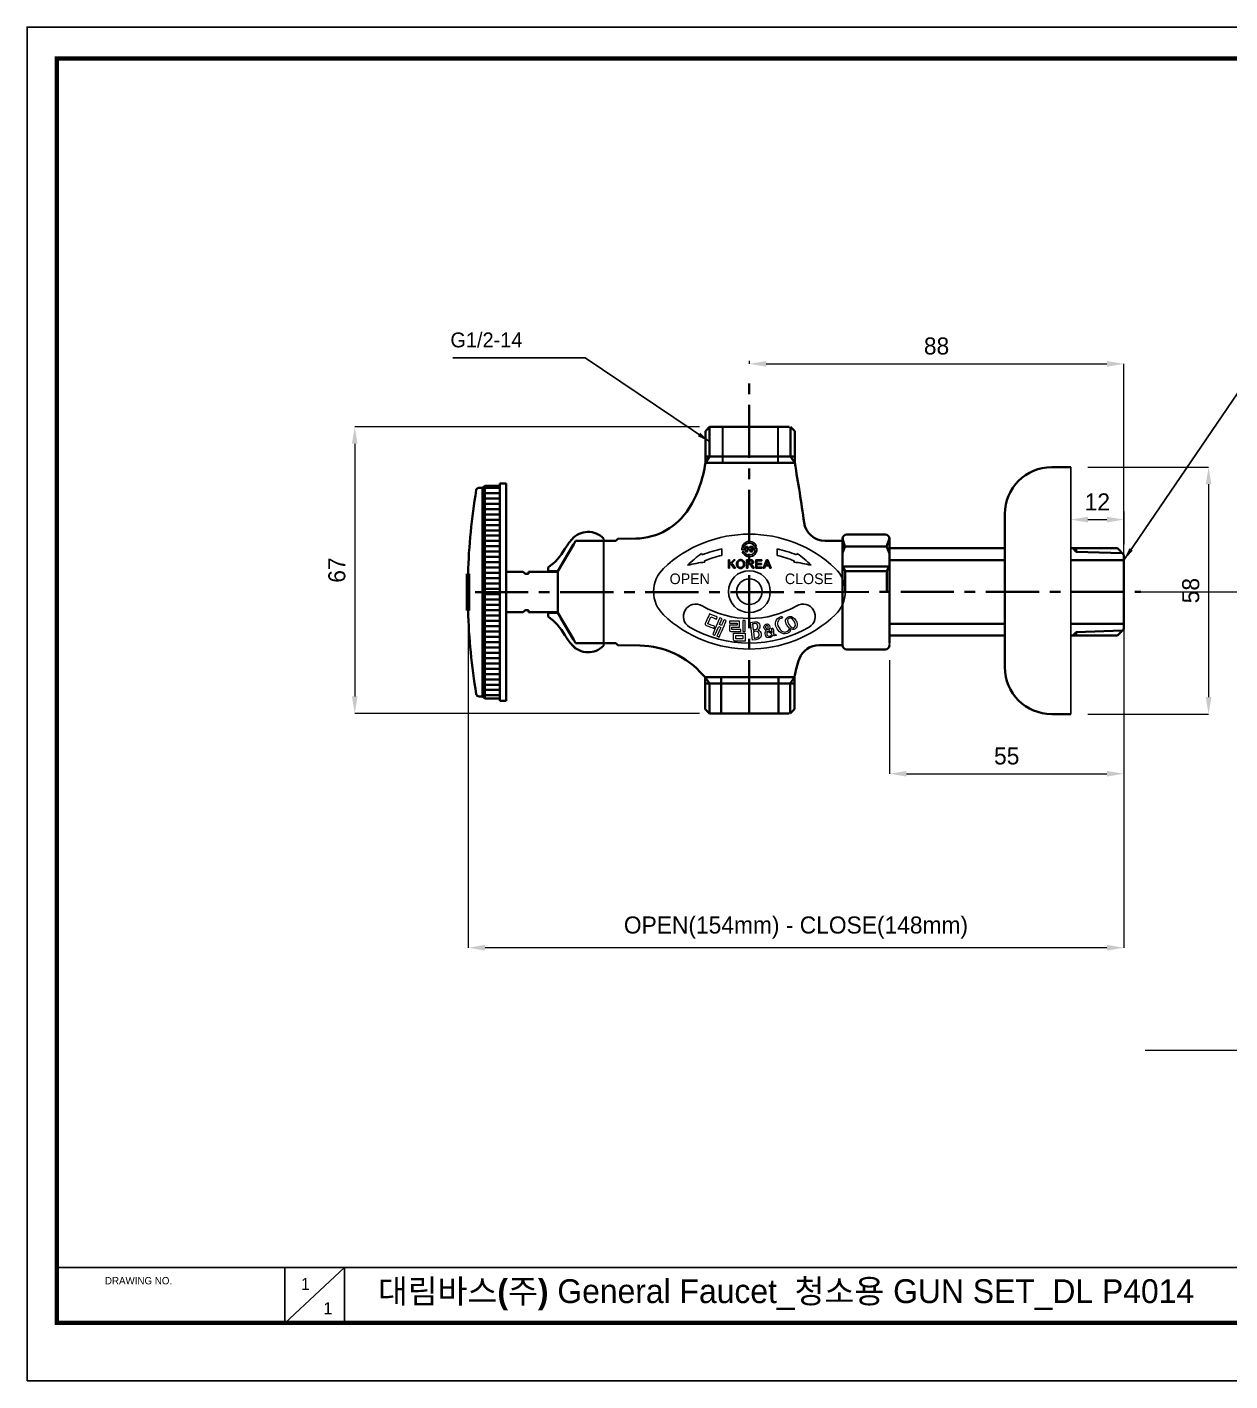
# Model space of a CAD drawing. Extents: x 0 to 434, y 0 to 318.
# Drawn here: x 0 to 282.5, y 0 to 318 of the extents above; entities that cross this region are included whole.
import ezdxf

# ---------------------------------------------------------------- set-up
doc = ezdxf.new("R2010")
doc.units = 0
doc.header["$LTSCALE"] = 10
doc.header["$MEASUREMENT"] = 0
doc.header["$PDMODE"] = 3
doc.header["$PDSIZE"] = -10
doc.linetypes.add('CENTER', pattern=[2, 1.25, -0.25, 0.25, -0.25])
doc.layers.get('0').update_dxf_attribs({"linetype": 'CONTINUOUS'})
doc.layers.get('DEFPOINTS').update_dxf_attribs({"linetype": 'CONTINUOUS'})
doc.layers.add('AUX. LINE', color=251, linetype='CONTINUOUS', plot=False)
for name, color, linetype in [('DIM & TEXT', 4, 'CONTINUOUS'), ('DWG', 7, 'CONTINUOUS'), ('HIDDEN THIN', 40, 'CONTINUOUS'), ('Layer 1', 7, 'CONTINUOUS')]:
    doc.layers.add(name, color=color, linetype=linetype)
doc.styles.add('Daelim Dimension', font='')
doc.styles.add('GHS', font='romans', dxfattribs={"bigfont": 'ghs'})
doc.styles.get('Daelim Dimension').set_extended_font_data('나눔고딕')
doc.dimstyles.new('DEFAULT', dxfattribs={"dimscale": 2, "dimtxt": 2, "dimasz": 2, "dimexe": 0, "dimexo": 2, "dimgap": 1, "dimtad": 1, "dimdec": 0, "dimzin": 9, "dimdsep": 46, "dimtxsty": 'Daelim Dimension', "dimcen": 0.5, "dimclrd": 5, "dimclre": 5, "dimclrt": 256, "dimadec": 1, "dimazin": 0, "dimtfac": 1, "dimtdec": 0, "dimtix": 1, "dimtmove": 0, "dimatfit": 3, "dimfxl": 1, "dimtolj": 1, "dimtzin": 1, "dimlwd": 9, "dimlwe": 9, "dimarcsym": 0})
doc.dimstyles.new('STANDARD$7', dxfattribs={"dimtxt": 3.5, "dimasz": 3, "dimexe": 1, "dimexo": 0.0625, "dimgap": 1, "dimtad": 1, "dimdec": 4, "dimzin": 0, "dimdsep": 46, "dimtxsty": 'GHS', "dimcen": 1, "dimclrt": 2, "dimadec": 0, "dimazin": 0, "dimtfac": 1, "dimtdec": 4, "dimtofl": 0, "dimtmove": 0, "dimatfit": 3, "dimfxl": 1, "dimtolj": 1, "dimtzin": 0, "dimarcsym": 0})

# ---------------------------------------------------------------- blocks, each defined once
blk = doc.blocks.new('*D0')
at = {"color": 5, "lineweight": 9, "ltscale": 0.5, "transparency": 16777216}
for p, q in [((157.96, 224.12), (76.96, 224.12)), ((76.96, 220.12), (76.96, 160.79)), ((157.91, 156.79), (76.96, 156.79))]:
    blk.add_line(p, q, dxfattribs=at)
at = {"color": 5, "ltscale": 0.5, "transparency": 16777216}
for points in [[(76.29, 220.12), (77.63, 220.12), (76.96, 224.12)], [(76.29, 160.79), (77.63, 160.79), (76.96, 156.79)]]:
    blk.add_solid(points, dxfattribs=at)
at = {"layer": 'DEFPOINTS', "color": 0, "ltscale": 0.5, "transparency": 16777216}
for p in [(161.96, 224.12), (76.96, 156.79), (161.91, 156.79)]:
    blk.add_point(p, dxfattribs=at)
at = {"color": 7, "ltscale": 0.5, "transparency": 16777216, "insert": (72.78, 190.46), "char_height": 4, "attachment_point": 5, "rotation": 90, "style": 'Daelim Dimension'}
blk.add_mtext('\\A1;67', dxfattribs=at)
blk = doc.blocks.new('*D1')
at = {"color": 5, "lineweight": 9, "ltscale": 0.5, "transparency": 16777216}
for p, q in [((169.61, 239.62), (169.61, 238.9)), ((173.61, 238.9), (253.62, 238.9)), ((257.62, 193.7), (257.62, 238.9))]:
    blk.add_line(p, q, dxfattribs=at)
at = {"color": 5, "ltscale": 0.5, "transparency": 16777216}
for points in [[(173.61, 239.56), (173.61, 238.23), (169.61, 238.9)], [(253.62, 239.56), (253.62, 238.23), (257.62, 238.9)]]:
    blk.add_solid(points, dxfattribs=at)
at = {"layer": 'DEFPOINTS', "color": 0, "ltscale": 0.5, "transparency": 16777216}
for p in [(257.62, 238.9), (169.61, 235.62), (257.62, 189.7)]:
    blk.add_point(p, dxfattribs=at)
at = {"color": 7, "ltscale": 0.5, "transparency": 16777216, "insert": (213.61, 243.07), "char_height": 4, "attachment_point": 5, "style": 'Daelim Dimension'}
blk.add_mtext('\\A1;88', dxfattribs=at)
blk = doc.blocks.new('*D2')
at = {"color": 5, "lineweight": 9, "ltscale": 0.5, "transparency": 16777216}
for p, q in [((245.15, 204.38), (245.15, 202.31)), ((249.15, 202.31), (253.62, 202.31)), ((257.62, 196.82), (257.62, 202.31))]:
    blk.add_line(p, q, dxfattribs=at)
at = {"color": 5, "ltscale": 0.5, "transparency": 16777216}
for points in [[(249.15, 202.98), (249.15, 201.64), (245.15, 202.31)], [(253.62, 202.98), (253.62, 201.64), (257.62, 202.31)]]:
    blk.add_solid(points, dxfattribs=at)
at = {"layer": 'DEFPOINTS', "color": 0, "ltscale": 0.5, "transparency": 16777216}
for p in [(245.15, 200.38), (257.62, 202.31), (257.62, 192.82)]:
    blk.add_point(p, dxfattribs=at)
at = {"color": 7, "ltscale": 0.5, "transparency": 16777216, "insert": (251.38, 206.47), "char_height": 4, "attachment_point": 5, "style": 'Daelim Dimension'}
blk.add_mtext('\\A1;12', dxfattribs=at)
blk = doc.blocks.new('*D3')
at = {"color": 5, "lineweight": 9, "ltscale": 0.5, "transparency": 16777216}
for p, q in [((249.15, 214.63), (277.51, 214.63)), ((277.51, 210.63), (277.51, 160.63)), ((249.15, 156.63), (277.51, 156.63))]:
    blk.add_line(p, q, dxfattribs=at)
at = {"color": 5, "ltscale": 0.5, "transparency": 16777216}
for points in [[(276.84, 210.63), (278.18, 210.63), (277.51, 214.63)], [(276.84, 160.63), (278.18, 160.63), (277.51, 156.63)]]:
    blk.add_solid(points, dxfattribs=at)
at = {"layer": 'DEFPOINTS', "color": 0, "ltscale": 0.5, "transparency": 16777216}
for p in [(245.15, 214.63), (245.15, 156.63), (277.51, 156.63)]:
    blk.add_point(p, dxfattribs=at)
at = {"color": 7, "ltscale": 0.5, "transparency": 16777216, "insert": (273.33, 185.63), "char_height": 4, "attachment_point": 5, "rotation": 90, "style": 'Daelim Dimension'}
blk.add_mtext('\\A1;58', dxfattribs=at)
blk = doc.blocks.new('*D4')
at = {"color": 5, "lineweight": 9, "ltscale": 0.5, "transparency": 16777216}
for p, q in [((257.62, 172.57), (257.62, 142.62)), ((202.55, 169.31), (202.55, 142.62)), ((206.55, 142.62), (253.62, 142.62))]:
    blk.add_line(p, q, dxfattribs=at)
at = {"color": 5, "ltscale": 0.5, "transparency": 16777216}
for points in [[(206.55, 143.28), (206.55, 141.95), (202.55, 142.62)], [(253.62, 143.28), (253.62, 141.95), (257.62, 142.62)]]:
    blk.add_solid(points, dxfattribs=at)
at = {"layer": 'DEFPOINTS', "color": 0, "ltscale": 0.5, "transparency": 16777216}
for p in [(257.62, 176.57), (202.55, 173.31), (257.62, 142.62)]:
    blk.add_point(p, dxfattribs=at)
at = {"color": 7, "ltscale": 0.5, "transparency": 16777216, "insert": (230.09, 146.77), "char_height": 4, "attachment_point": 5, "style": 'Daelim Dimension'}
blk.add_mtext('\\A1;55', dxfattribs=at)
blk = doc.blocks.new('*D5')
at = {"color": 5, "lineweight": 9, "ltscale": 0.5, "transparency": 16777216}
for p, q in [((103.57, 181.28), (103.57, 101.75)), ((257.62, 176.95), (257.62, 101.75)), ((253.62, 101.75), (107.57, 101.75))]:
    blk.add_line(p, q, dxfattribs=at)
at = {"color": 5, "ltscale": 0.5, "transparency": 16777216}
for points in [[(107.57, 102.42), (107.57, 101.08), (103.57, 101.75)], [(253.62, 102.42), (253.62, 101.08), (257.62, 101.75)]]:
    blk.add_solid(points, dxfattribs=at)
at = {"layer": 'DEFPOINTS', "color": 0, "ltscale": 0.5, "transparency": 16777216}
for p in [(103.57, 185.28), (257.62, 180.95), (103.57, 101.75)]:
    blk.add_point(p, dxfattribs=at)
at = {"color": 2, "ltscale": 0.5, "transparency": 16777216, "insert": (180.59, 106.49), "char_height": 4, "attachment_point": 5, "style": 'Daelim Dimension'}
blk.add_mtext('\\A1;OPEN(154mm) - CLOSE(148mm)', dxfattribs=at)
blk = doc.blocks.new('*D6')
at = {"color": 5, "lineweight": 9, "ltscale": 0.5, "transparency": 16777216}
for p, q in [((261.62, 185.32), (322.09, 185.32)), ((322.09, 181.32), (322.09, 81.68)), ((262.62, 77.68), (322.09, 77.68))]:
    blk.add_line(p, q, dxfattribs=at)
at = {"color": 5, "ltscale": 0.5, "transparency": 16777216}
for points in [[(321.43, 181.32), (322.76, 181.32), (322.09, 185.32)], [(321.43, 81.68), (322.76, 81.68), (322.09, 77.68)]]:
    blk.add_solid(points, dxfattribs=at)
at = {"layer": 'DEFPOINTS', "color": 0, "ltscale": 0.5, "transparency": 16777216}
for p in [(257.62, 185.32), (258.62, 77.68), (322.09, 77.68)]:
    blk.add_point(p, dxfattribs=at)
at = {"color": 2, "ltscale": 0.5, "transparency": 16777216, "insert": (317.92, 131.5), "char_height": 4, "attachment_point": 5, "rotation": 90, "style": 'Daelim Dimension'}
blk.add_mtext('\\A1;500MM', dxfattribs=at)

msp = doc.modelspace()

# ---------------------------------------------------------------- linework, layer by layer
at = {"color": 0, "lineweight": 35}
for p, q in [((192.1, 196.01), (191.53, 197.86)), ((191.55, 197.31), (191.55, 197.81)), ((191.55, 197.31), (191.55, 173.31)), ((192.55, 198.81), (201.55, 198.81)), ((201.88, 196.01), (202.53, 197.86)), ((202.55, 197.81), (202.55, 197.31)), ((202.55, 197.31), (202.55, 191.31)), ((192.1, 196.01), (201.88, 196.01)), ((202.55, 191.31), (191.55, 191.31)), ((192.16, 190.18), (201.92, 190.18)), ((192.16, 185.31), (192.16, 190.18)), ((201.92, 190.18), (201.92, 185.31)), ((191.55, 173.31), (191.55, 172.81)), ((192.55, 171.81), (201.55, 171.81))]:
    msp.add_line(p, q, dxfattribs=at)
at = {"color": 0}
msp.add_line((202.55, 172.81), (202.55, 173.31), dxfattribs=at)
at = {"color": 5}
msp.add_line((6.98, 26.64), (356.44, 26.64), dxfattribs=at)
at = {"color": 5, "ltscale": 40}
for p, q in [((60.55, 26.64), (60.55, 13.57)), ((60.55, 26.64), (60.55, 13.57)), ((74.54, 26.64), (60.55, 13.57)), ((74.54, 26.64), (60.55, 13.57)), ((74.54, 26.64), (74.54, 13.57)), ((74.54, 26.64), (74.54, 13.57))]:
    msp.add_line(p, q, dxfattribs=at)
at = {"ltscale": 0.5}
msp.add_line((6.98, 13.62), (6.98, 13.62), dxfattribs=at)
msp.add_lwpolyline([(0, 0), (434, 0), (434, 318), (0, 318)], close=True, dxfattribs=at)
at = {"color": 5, "linetype": 'ByBlock', "lineweight": 200, "const_width": 1}
msp.add_lwpolyline([(6.98, 13.62), (426.98, 13.62), (426.98, 310.62), (6.98, 310.62)], close=True, dxfattribs=at)
at = {"color": 0, "lineweight": 35}
for centre, radius, start, end in [((192.55, 197.81), 1, 90, 180), ((201.55, 197.81), 1, 0, 90), ((186.17, 197.5), 6.12, 331.1049, 345.8604), ((242.45, 213.03), 44, 202.7628, 204.8441), ((188.33, 188.87), 4.04, 18.8245, 37.1057), ((205.95, 188.67), 4.3, 142.1508, 159.5034), ((192.55, 172.81), 1, 180, 270), ((201.55, 172.81), 1, 270, 0)]:
    msp.add_arc(centre, radius, start, end, dxfattribs=at)
at = {"layer": 'AUX. LINE'}
for p, q in [((168.69, 195.58), (168.5, 195.58)), ((168.69, 195.19), (168.5, 195.19)), ((168.69, 195.58), (168.69, 195.19)), ((170.45, 195.19), (170.45, 195.58)), ((170.45, 195.58), (170.62, 195.58)), ((170.45, 195.19), (170.62, 195.19))]:
    msp.add_line(p, q, dxfattribs=at)
at = {"layer": 'DIM & TEXT', "color": 1, "linetype": 'CENTER', "lineweight": 35}
for p, q in [((169.61, 156.79), (169.61, 235.62)), ((105.21, 185.29), (261.62, 185.32))]:
    msp.add_line(p, q, dxfattribs=at)
at = {"layer": 'DIM & TEXT', "color": 0, "lineweight": 35}
for p, q in [((160.31, 224.12), (179.01, 224.12)), ((160.31, 217.12), (179.31, 217.12)), ((159.31, 215.62), (180.31, 215.62)), ((187.45, 197.31), (191.55, 197.31)), ((220.31, 195.57), (229.65, 195.57)), ((256.12, 195.57), (245.15, 195.57)), ((220.31, 192.82), (202.55, 192.82)), ((202.55, 173.31), (202.55, 191.31)), ((220.31, 192.82), (229.65, 192.82)), ((257.62, 192.82), (245.15, 192.82)), ((124.68, 190.19), (124.68, 180.39)), ((220.31, 177.82), (202.55, 177.82)), ((220.31, 177.82), (229.65, 177.82)), ((220.31, 175.07), (229.65, 175.07)), ((257.62, 177.82), (245.15, 177.82)), ((128.86, 172.07), (127.57, 173.35)), ((186.04, 172.81), (191.55, 172.81)), ((159.26, 165.29), (180.26, 165.29)), ((160.26, 163.79), (179.26, 163.79)), ((163.01, 164.54), (163.01, 165.29)), ((163.01, 161.79), (163.01, 164.54)), ((176.51, 164.54), (176.51, 165.29)), ((176.51, 161.79), (176.51, 164.54)), ((160.26, 156.79), (178.96, 156.79))]:
    msp.add_line(p, q, dxfattribs=at)
at = {"layer": 'DIM & TEXT', "color": 0, "lineweight": 30}
for p, q in [((163.31, 224.12), (163.31, 215.62)), ((176.31, 224.12), (176.31, 215.62)), ((135.38, 197.89), (135.38, 172.69))]:
    msp.add_line(p, q, dxfattribs=at)
at = {"layer": 'DIM & TEXT', "color": 0}
for p, q in [((245.15, 196.57), (245.15, 204.19)), ((257.62, 196.57), (257.62, 204.19))]:
    msp.add_line(p, q, dxfattribs=at)
at = {"layer": 'DIM & TEXT', "color": 0, "lineweight": 35}
for centre, radius, start, end in [((132.38, 219.29), 27.18, 328.1198, 352.2236), ((-181.01, 152.08), 366.86, 7.7632, 9.9736), ((142.72, 212.86), 15, 270.9272, 328.1198), ((187.45, 202.31), 5, 187.7632, 270), ((186.04, 167.81), 5, 90, 157.9629), ((197.67, 163.1), 17.54, 157.9629, 172.8219)]:
    msp.add_arc(centre, radius, start, end, dxfattribs=at)
at = {"layer": 'DWG', "color": 0, "lineweight": 35}
for p, q in [((159.31, 223.12), (160.31, 224.12)), ((159.31, 215.62), (159.31, 223.12)), ((176.31, 224.12), (179.01, 224.12)), ((180.31, 223.12), (179.31, 224.12)), ((180.31, 215.62), (180.31, 223.12)), ((160.31, 217.12), (159.31, 217.12)), ((180.31, 217.12), (179.31, 217.12)), ((245.15, 214.63), (240.65, 214.63)), ((107, 209.78), (107.5, 210.28)), ((107.5, 210.28), (111, 210.28)), ((107.5, 210.28), (107.5, 185.28)), ((111, 185.28), (111, 210.78)), ((112.5, 210.78), (111, 210.78)), ((112.5, 190.03), (112.5, 210.78)), ((106.18, 209.78), (107, 209.78)), ((107, 185.28), (107, 209.78)), ((229.65, 167.63), (229.65, 203.63)), ((128.81, 197.29), (128.38, 196.54)), ((131.26, 197.29), (138.26, 197.29)), ((138.26, 197.29), (138.76, 197.79)), ((138.76, 197.79), (142.96, 197.86)), ((124.68, 190.19), (128.38, 196.54)), ((128.26, 196.39), (125.46, 191.54)), ((220.31, 195.57), (202.55, 195.57)), ((246.43, 194.73), (246.43, 195.57)), ((256.12, 195.57), (257.62, 194.07)), ((257.62, 194.07), (257.62, 185.32)), ((122.38, 190.19), (122.38, 191.04)), ((116.51, 190.05), (112.5, 190.05)), ((112.5, 185.28), (112.5, 190.03)), ((117.01, 189.55), (116.51, 190.05)), ((117.76, 189.55), (117.01, 189.55)), ((117.76, 189.55), (117.76, 190.05)), ((117.76, 190.04), (124.68, 190.04)), ((122.38, 190.19), (124.68, 190.19)), ((107, 185.28), (107, 160.78)), ((107.5, 160.28), (107.5, 185.28)), ((111, 185.28), (111, 159.78)), ((112.5, 185.28), (112.5, 180.53)), ((257.62, 176.57), (257.62, 185.32)), ((116.51, 180.55), (112.5, 180.55)), ((112.5, 180.53), (112.5, 159.78)), ((117.01, 181.05), (116.51, 180.55)), ((117.76, 181.05), (117.01, 181.05)), ((117.76, 181.05), (117.76, 180.55)), ((117.76, 180.54), (124.68, 180.54)), ((122.38, 180.39), (122.38, 179.54)), ((122.38, 180.39), (124.68, 180.39)), ((124.68, 180.39), (128.38, 174.04)), ((128.26, 174.19), (125.46, 179.04)), ((220.31, 175.07), (202.55, 175.07)), ((245.15, 175.07), (256.12, 175.07)), ((246.43, 175.91), (246.43, 175.07)), ((256.12, 175.07), (257.62, 176.57)), ((128.81, 173.29), (128.38, 174.04)), ((131.26, 173.29), (138.26, 173.29)), ((138.26, 173.29), (138.76, 172.79)), ((138.76, 172.79), (143.96, 172.71)), ((158.76, 165.79), (159.26, 165.29)), ((159.26, 165.29), (159.26, 157.79)), ((160.26, 163.79), (159.26, 163.79)), ((180.26, 163.79), (179.26, 163.79)), ((180.26, 165.29), (180.26, 157.79)), ((106.18, 160.78), (107, 160.78)), ((107, 160.78), (107.5, 160.28)), ((107.5, 160.28), (111, 160.28)), ((112.5, 159.78), (111, 159.78)), ((159.26, 157.79), (160.26, 156.79)), ((180.26, 157.79), (179.26, 156.79)), ((245.15, 156.63), (240.65, 156.63))]:
    msp.add_line(p, q, dxfattribs=at)
at = {"layer": 'DWG', "color": 0}
for p, q in [((163.31, 224.12), (160.61, 224.12)), ((245.15, 214.63), (245.15, 156.63)), ((163.26, 156.79), (160.56, 156.79)), ((176.26, 156.79), (178.96, 156.79))]:
    msp.add_line(p, q, dxfattribs=at)
at = {"layer": 'DWG'}
for p, q in [((158.54, 194.03), (158.42, 194.35)), ((163.15, 195.43), (163.15, 193.9)), ((168.5, 195.19), (167.87, 195.19)), ((168.39, 194.75), (167.97, 194.75)), ((168.5, 195.58), (168.25, 195.58)), ((168.5, 195.58), (168.5, 195.19)), ((169.23, 196.03), (168.85, 196.03)), ((168.85, 196.03), (168.85, 194.75)), ((168.85, 194.75), (169.23, 194.75)), ((169.15, 195.39), (169.65, 195.39)), ((169.23, 196.03), (169.23, 195.56)), ((169.23, 195.56), (169.89, 196.03)), ((169.23, 195.1), (169.57, 195.33)), ((169.23, 195.1), (169.23, 194.75)), ((169.57, 195.33), (169.91, 194.75)), ((169.89, 195.55), (170.56, 196.03)), ((170.56, 196.03), (169.89, 196.03)), ((169.89, 195.55), (170.35, 194.75)), ((169.91, 194.75), (170.35, 194.75)), ((170.62, 195.58), (171.43, 195.58)), ((170.62, 195.58), (170.62, 195.19)), ((170.62, 195.19), (171.04, 195.19)), ((170.9, 196.03), (171.32, 196.03)), ((176.15, 195.43), (176.15, 193.9)), ((180.76, 194.03), (180.88, 194.35)), ((159.21, 192.34), (159.09, 192.64)), ((164.71, 192.89), (164.71, 190.89)), ((164.97, 192.89), (164.71, 192.89)), ((164.71, 190.89), (164.97, 190.89)), ((164.97, 191.89), (164.97, 192.89)), ((165.97, 192.89), (164.97, 191.89)), ((164.97, 191.58), (165.3, 191.9)), ((164.97, 190.89), (164.97, 191.58)), ((165.3, 191.9), (166.01, 190.89)), ((165.49, 192.08), (166.33, 192.89)), ((166.36, 190.89), (165.49, 192.08)), ((166.33, 192.89), (165.97, 192.89)), ((166.01, 190.89), (166.36, 190.89)), ((166.65, 192.14), (166.63, 192)), ((166.63, 192), (166.63, 191.86)), ((166.63, 191.86), (166.63, 191.85)), ((166.63, 191.85), (166.64, 191.72)), ((166.64, 191.72), (166.66, 191.6)), ((166.68, 192.26), (166.65, 192.14)), ((166.66, 191.6), (166.69, 191.48)), ((166.72, 192.37), (166.68, 192.26)), ((166.69, 191.48), (166.74, 191.36)), ((166.77, 192.48), (166.72, 192.37)), ((166.74, 191.36), (166.75, 191.36)), ((166.75, 191.36), (166.81, 191.25)), ((166.84, 192.57), (166.77, 192.48)), ((166.81, 191.25), (166.89, 191.15)), ((166.9, 192.64), (166.84, 192.57)), ((166.89, 191.15), (166.98, 191.06)), ((166.99, 192.72), (166.9, 192.64)), ((166.92, 192.09), (166.9, 191.95)), ((166.9, 191.95), (166.9, 191.86)), ((166.9, 191.86), (166.91, 191.72)), ((166.91, 191.72), (166.93, 191.59)), ((166.95, 192.22), (166.92, 192.09)), ((166.93, 191.59), (166.97, 191.48)), ((166.99, 192.33), (166.95, 192.22)), ((166.97, 191.48), (167.03, 191.37)), ((166.98, 191.06), (167.08, 190.99)), ((167.09, 192.79), (166.99, 192.72)), ((167.04, 192.42), (166.99, 192.33)), ((167.03, 191.37), (167.1, 191.29)), ((167.11, 192.5), (167.04, 192.42)), ((167.08, 190.99), (167.1, 190.98)), ((167.19, 192.85), (167.09, 192.79)), ((167.1, 191.29), (167.19, 191.2)), ((167.1, 190.98), (167.21, 190.92)), ((167.13, 192.53), (167.11, 192.5)), ((167.23, 192.6), (167.13, 192.53)), ((167.31, 192.89), (167.19, 192.85)), ((167.19, 191.2), (167.29, 191.14)), ((167.21, 190.92), (167.33, 190.88)), ((167.34, 192.65), (167.23, 192.6)), ((167.29, 191.14), (167.41, 191.1)), ((167.43, 192.91), (167.31, 192.89)), ((167.33, 190.88), (167.45, 190.86)), ((167.46, 192.68), (167.34, 192.65)), ((167.41, 191.1), (167.53, 191.08)), ((167.56, 192.92), (167.43, 192.91)), ((167.45, 190.86), (167.59, 190.85)), ((167.59, 192.69), (167.46, 192.68)), ((167.53, 191.08), (167.58, 191.08)), ((167.59, 192.92), (167.56, 192.92)), ((167.58, 191.08), (167.71, 191.09)), ((167.72, 192.91), (167.59, 192.92)), ((167.71, 192.68), (167.59, 192.69)), ((167.59, 190.85), (167.72, 190.86)), ((167.83, 192.65), (167.71, 192.68)), ((167.71, 191.09), (167.83, 191.12)), ((167.84, 192.89), (167.72, 192.91)), ((167.72, 190.86), (167.84, 190.88)), ((167.95, 192.59), (167.83, 192.65)), ((167.83, 191.12), (167.94, 191.17)), ((167.96, 192.85), (167.84, 192.89)), ((167.84, 190.88), (167.96, 190.92)), ((167.94, 191.17), (168.04, 191.25)), ((168.04, 192.52), (167.95, 192.59)), ((168.07, 192.8), (167.96, 192.85)), ((167.96, 190.92), (168.07, 190.98)), ((168.12, 192.42), (168.04, 192.52)), ((168.04, 191.25), (168.08, 191.29)), ((168.09, 192.79), (168.07, 192.8)), ((168.07, 190.98), (168.08, 190.98)), ((168.08, 191.29), (168.14, 191.38)), ((168.08, 190.98), (168.18, 191.05)), ((168.19, 192.72), (168.09, 192.79)), ((168.19, 192.31), (168.12, 192.42)), ((168.14, 191.38), (168.2, 191.48)), ((168.18, 191.05), (168.27, 191.13)), ((168.28, 192.63), (168.19, 192.72)), ((168.21, 192.26), (168.19, 192.31)), ((168.2, 191.48), (168.24, 191.59)), ((168.24, 192.15), (168.21, 192.26)), ((168.26, 192.02), (168.24, 192.15)), ((168.24, 191.59), (168.26, 191.72)), ((168.27, 191.89), (168.26, 192.02)), ((168.26, 191.72), (168.27, 191.86)), ((168.27, 191.86), (168.27, 191.89)), ((168.27, 191.13), (168.35, 191.23)), ((168.36, 192.54), (168.28, 192.63)), ((168.35, 191.23), (168.42, 191.34)), ((168.42, 192.43), (168.36, 192.54)), ((168.43, 192.42), (168.42, 192.43)), ((168.42, 191.34), (168.44, 191.39)), ((168.47, 192.31), (168.43, 192.42)), ((168.44, 191.39), (168.49, 191.5)), ((168.51, 192.19), (168.47, 192.31)), ((168.49, 191.5), (168.52, 191.62)), ((168.53, 192.07), (168.51, 192.19)), ((168.52, 191.62), (168.54, 191.75)), ((168.54, 191.94), (168.53, 192.07)), ((168.54, 191.88), (168.54, 191.94)), ((168.54, 191.75), (168.54, 191.88)), ((169.01, 192.89), (169.01, 190.89)), ((169.9, 192.89), (169.01, 192.89)), ((169.01, 190.89), (169.28, 190.89)), ((169.28, 192.67), (169.28, 192)), ((169.91, 192.67), (169.28, 192.67)), ((169.28, 192), (169.85, 192)), ((169.28, 191.77), (169.58, 191.77)), ((169.28, 190.89), (169.28, 191.77)), ((169.58, 191.77), (169.61, 191.77)), ((169.61, 191.77), (169.74, 191.76)), ((169.74, 191.76), (169.85, 191.71)), ((169.85, 192), (169.99, 192.01)), ((169.85, 191.71), (169.89, 191.68)), ((169.89, 191.68), (169.99, 191.58)), ((170.05, 192.88), (169.9, 192.89)), ((170.02, 192.66), (169.91, 192.67)), ((169.99, 192.01), (170.1, 192.03)), ((169.99, 191.58), (170.02, 191.53)), ((170.15, 192.63), (170.02, 192.66)), ((170.02, 191.53), (170.09, 191.43)), ((170.18, 192.87), (170.05, 192.88)), ((170.05, 191.8), (170.16, 191.82)), ((170.17, 191.73), (170.05, 191.8)), ((170.09, 191.43), (170.18, 191.3)), ((170.1, 192.03), (170.13, 192.04)), ((170.13, 192.04), (170.24, 192.11)), ((170.24, 192.57), (170.15, 192.63)), ((170.16, 191.82), (170.29, 191.86)), ((170.21, 191.7), (170.17, 191.73)), ((170.28, 192.84), (170.18, 192.87)), ((170.18, 191.3), (170.44, 190.89)), ((170.29, 191.61), (170.21, 191.7)), ((170.25, 192.56), (170.24, 192.57)), ((170.24, 192.11), (170.28, 192.16)), ((170.32, 192.46), (170.25, 192.56)), ((170.31, 192.83), (170.28, 192.84)), ((170.28, 192.16), (170.33, 192.28)), ((170.29, 191.86), (170.39, 191.91)), ((170.37, 191.51), (170.29, 191.61)), ((170.41, 192.77), (170.31, 192.83)), ((170.34, 192.34), (170.32, 192.46)), ((170.33, 192.28), (170.34, 192.34)), ((170.43, 191.43), (170.37, 191.51)), ((170.39, 191.91), (170.47, 191.98)), ((170.5, 192.68), (170.41, 192.77)), ((170.77, 190.89), (170.43, 191.43)), ((170.44, 190.89), (170.77, 190.89)), ((170.47, 191.98), (170.49, 192)), ((170.49, 192), (170.56, 192.1)), ((170.53, 192.64), (170.5, 192.68)), ((170.58, 192.53), (170.53, 192.64)), ((170.56, 192.1), (170.6, 192.21)), ((170.61, 192.41), (170.58, 192.53)), ((170.6, 192.21), (170.61, 192.34)), ((170.61, 192.34), (170.61, 192.41)), ((171.16, 192.89), (171.16, 190.89)), ((172.6, 192.89), (171.16, 192.89)), ((171.16, 190.89), (172.65, 190.89)), ((171.42, 192.65), (172.6, 192.65)), ((171.42, 192.04), (171.42, 192.65)), ((172.53, 192.04), (171.42, 192.04)), ((171.42, 191.8), (172.53, 191.8)), ((171.42, 191.12), (171.42, 191.8)), ((172.65, 191.12), (171.42, 191.12)), ((172.53, 191.8), (172.53, 192.04)), ((172.6, 192.65), (172.6, 192.89)), ((172.65, 190.89), (172.65, 191.12)), ((173.69, 192.89), (172.92, 190.89)), ((172.92, 190.89), (173.2, 190.89)), ((173.2, 190.89), (173.42, 191.49)), ((173.42, 191.49), (174.26, 191.49)), ((173.83, 192.61), (173.5, 191.71)), ((173.5, 191.71), (174.17, 191.71)), ((173.97, 192.89), (173.69, 192.89)), ((174.17, 191.71), (173.83, 192.61)), ((174.79, 190.89), (173.97, 192.89)), ((174.26, 191.49), (174.49, 190.89)), ((174.49, 190.89), (174.79, 190.89)), ((180.09, 192.34), (180.2, 192.64))]:
    msp.add_line(p, q, dxfattribs=at)
at = {"layer": 'DWG', "color": 0, "lineweight": 70}
msp.add_line((103.57, 180.98), (103.57, 189.58), dxfattribs=at)
at = {"layer": 'DWG', "color": 0, "linetype": 'CENTER', "lineweight": 35}
for p, q in [((163.01, 161.79), (163.01, 156.79)), ((176.51, 161.79), (176.51, 156.79))]:
    msp.add_line(p, q, dxfattribs=at)
at = {"layer": 'DWG'}
for radius in [4.92, 3]:
    msp.add_circle((169.65, 185.39), radius, dxfattribs=at)
at = {"layer": 'DWG', "color": 0, "lineweight": 35}
for centre, radius, start, end in [((240.65, 203.63), 11, 90, 180), ((248.5, 185.28), 145, 170.5067, 178.3006), ((106.18, 209.08), 0.7, 90, 170.5067), ((138.99, 188.13), 14.6, 138.8637, 150.0258), ((131.76, 194.44), 5, 43.6303, 138.8637), ((114.21, 202.42), 14, 305.6697, 330.0258), ((248.5, 185.28), 145, 181.6994, 189.4933), ((114.21, 168.17), 14, 29.9742, 54.3303), ((138.99, 182.46), 14.6, 209.9742, 221.1363), ((131.76, 176.14), 5, 221.1363, 316.3697), ((143.63, 152.71), 20, 40.8496, 89.0728), ((240.65, 167.63), 11, 180, 270), ((106.18, 161.48), 0.7, 189.4933, 270)]:
    msp.add_arc(centre, radius, start, end, dxfattribs=at)
at = {"layer": 'DWG'}
for centre, radius, start, end in [((169.65, 169.64), 29.25, 46.2767, 133.7233), ((169.65, 195.39), 1.79, 20.9246, 186.1505), ((175.85, 170.38), 29.64, 126.0167, 134.2852), ((169.65, 165.74), 30.39, 102.349, 111.4349), ((169.65, 195.39), 1.79, 200.9246, 6.1505), ((169.65, 195.39), 1.41, 27.0356, 172.1627), ((169.65, 195.39), 1.41, 207.0356, 352.1627), ((169.65, 165.74), 30.39, 68.5651, 77.651), ((163.45, 170.38), 29.64, 45.7148, 53.9833), ((154.65, 185.39), 7.5, 133.1791, 180), ((162.46, 162.87), 29.64, 96.2963, 104.2852), ((169.65, 165.74), 28.89, 103.0011, 111.4296), ((169.65, 165.74), 28.89, 68.5704, 76.9989), ((176.83, 162.87), 29.64, 75.7148, 83.7037), ((184.65, 185.39), 7.5, 0, 46.8209), ((154.65, 185.39), 7.5, 180, 226.8209), ((184.65, 185.39), 7.5, 313.1791, 0), ((157.06, 179.58), 2.9, 59.7184, 239.7184), ((169.65, 201.14), 22.06, 239.7184, 300.2816), ((182.23, 179.58), 2.9, 300.2816, 120.2816), ((169.65, 201.14), 29.25, 226.2767, 313.7233), ((169.65, 201.14), 27.86, 239.7184, 300.2816)]:
    msp.add_arc(centre, radius, start, end, dxfattribs=at)
at = {"layer": 'HIDDEN THIN', "color": 0, "lineweight": 35}
for p, q in [((160.31, 224.12), (160.31, 217.12)), ((179.31, 224.12), (179.31, 217.12)), ((160.31, 217.12), (159.31, 215.62)), ((179.31, 217.12), (180.31, 215.62)), ((111, 209.79), (107.5, 209.79)), ((111, 208.54), (107.5, 208.54)), ((111, 207.29), (107.5, 207.29)), ((111, 206.04), (107.5, 206.04)), ((111, 204.79), (107.5, 204.79)), ((111, 203.54), (107.5, 203.54)), ((111, 202.29), (107.5, 202.29)), ((111, 201.04), (107.5, 201.04)), ((111, 199.79), (107.5, 199.79)), ((111, 198.54), (107.5, 198.54)), ((111, 197.29), (107.5, 197.29)), ((135.03, 197.29), (128.81, 197.29)), ((111, 196.04), (107.5, 196.04)), ((111, 194.79), (107.5, 194.79)), ((245.59, 195.57), (246.43, 194.73)), ((246.43, 194.73), (257.3, 194.39)), ((111, 193.54), (107.5, 193.54)), ((111, 192.29), (107.5, 192.29)), ((111, 191.04), (107.5, 191.04)), ((111, 189.79), (107.5, 189.79)), ((111, 188.54), (107.5, 188.54)), ((111, 187.29), (107.5, 187.29)), ((111, 186.04), (107.5, 186.04)), ((111, 184.79), (107.5, 184.79)), ((111, 183.54), (107.5, 183.54)), ((111, 182.29), (107.5, 182.29)), ((111, 181.04), (107.5, 181.04)), ((111, 179.79), (107.5, 179.79)), ((111, 178.54), (107.5, 178.54)), ((111, 177.29), (107.5, 177.29)), ((111, 176.04), (107.5, 176.04)), ((245.59, 175.07), (246.43, 175.91)), ((246.43, 175.91), (257.3, 176.25)), ((111, 174.79), (107.5, 174.79)), ((111, 173.54), (107.5, 173.54)), ((111, 172.29), (107.5, 172.29)), ((135.03, 173.29), (128.81, 173.29)), ((111, 171.04), (107.5, 171.04)), ((111, 169.79), (107.5, 169.79)), ((111, 168.54), (107.5, 168.54)), ((111, 167.29), (107.5, 167.29)), ((111, 166.04), (107.5, 166.04)), ((111, 164.79), (107.5, 164.79)), ((111, 163.54), (107.5, 163.54)), ((111, 162.29), (107.5, 162.29)), ((160.26, 163.79), (159.26, 165.29)), ((160.26, 156.79), (160.26, 163.79)), ((179.26, 163.79), (180.26, 165.29)), ((179.26, 156.79), (179.26, 163.79)), ((111, 161.04), (107.5, 161.04))]:
    msp.add_line(p, q, dxfattribs=at)
at = {"layer": 'Layer 1', "color": 0, "lineweight": 18}
msp.add_lwpolyline([(168.13, 174.29), (166.46, 174.29), (166.46, 175.1), (168.13, 175.1), (168.13, 174.29)], dxfattribs=at)
for points, knots in [([(159.77, 177.34), (159.77, 177.34), (159.47, 177.47), (159.47, 177.47), (159.31, 177.54), (159.23, 177.73), (159.3, 177.9), (159.3, 177.9), (159.44, 178.23), (159.44, 178.23), (159.44, 178.23), (159.69, 178.79), (159.69, 178.79), (159.98, 179.46), (160.28, 180.16), (160.29, 180.18), (160.33, 180.16), (162.07, 179.42), (162.11, 179.4), (162.1, 179.36), (161.93, 178.97), (161.91, 178.93), (161.87, 178.95), (160.62, 179.49), (160.62, 179.49), (160.62, 179.49), (159.91, 177.84), (159.91, 177.84), (159.91, 177.84), (161.47, 177.24), (161.51, 177.23), (161.5, 177.19), (161.35, 176.8), (161.33, 176.76), (161.31, 176.77), (159.77, 177.34), (159.77, 177.34)], [0, 0, 0, 0, 1, 1, 1, 2, 2, 2, 3, 3, 3, 4, 4, 4, 5, 5, 5, 6, 6, 6, 7, 7, 7, 8, 8, 8, 9, 9, 9, 10, 10, 10, 11, 11, 11, 12, 12, 12, 12]), ([(164.23, 178.58), (164.21, 178.53), (162.58, 174.75), (162.56, 174.71), (162.52, 174.72), (162.08, 174.92), (162.03, 174.94), (162.05, 174.98), (162.92, 177), (162.92, 177), (162.92, 177), (162.45, 177.2), (162.45, 177.2), (162.45, 177.2), (161.58, 175.19), (161.56, 175.14), (161.52, 175.16), (161.07, 175.35), (161.03, 175.37), (161.05, 175.41), (162.68, 179.19), (162.69, 179.24), (162.74, 179.22), (163.18, 179.03), (163.22, 179.01), (163.21, 178.97), (162.65, 177.68), (162.65, 177.68), (162.65, 177.68), (163.13, 177.47), (163.13, 177.47), (163.13, 177.47), (163.68, 178.76), (163.7, 178.8), (163.74, 178.79), (164.19, 178.59), (164.23, 178.58)], [0, 0, 0, 0, 1, 1, 1, 2, 2, 2, 3, 3, 3, 4, 4, 4, 5, 5, 5, 6, 6, 6, 7, 7, 7, 8, 8, 8, 9, 9, 9, 10, 10, 10, 11, 11, 11, 12, 12, 12, 12]), ([(165.3, 176.02), (165.12, 176.02), (164.97, 176.16), (164.97, 176.34), (164.97, 176.34), (164.97, 177.48), (164.97, 177.5), (165.02, 177.5), (166.77, 177.5), (166.77, 177.5), (166.77, 177.5), (166.77, 177.95), (166.77, 177.95), (166.77, 177.95), (165.02, 177.95), (164.97, 177.95), (164.97, 178), (164.97, 178.42), (164.97, 178.46), (165.02, 178.46), (167.3, 178.46), (167.35, 178.46), (167.35, 178.42), (167.35, 177.06), (167.35, 177.01), (167.3, 177.01), (165.55, 177.01), (165.55, 177.01), (165.55, 177.01), (165.55, 176.53), (165.55, 176.53), (165.55, 176.53), (167.58, 176.53), (167.63, 176.53), (167.63, 176.49), (167.63, 176.06), (167.63, 176.02), (167.6, 176.02), (166.52, 176.02), (165.75, 176.02), (165.75, 176.02), (165.3, 176.02), (165.3, 176.02)], [0, 0, 0, 0, 1, 1, 1, 2, 2, 2, 3, 3, 3, 4, 4, 4, 5, 5, 5, 6, 6, 6, 7, 7, 7, 8, 8, 8, 9, 9, 9, 10, 10, 10, 11, 11, 11, 12, 12, 12, 13, 13, 13, 14, 14, 14, 14]), ([(168.69, 178.58), (168.69, 178.53), (168.69, 176.07), (168.69, 176.02), (168.65, 176.02), (168.16, 176.02), (168.11, 176.02), (168.11, 176.07), (168.11, 178.53), (168.11, 178.58), (168.16, 178.58), (168.65, 178.58), (168.69, 178.58)], [0, 0, 0, 0, 1, 1, 1, 2, 2, 2, 3, 3, 3, 4, 4, 4, 4]), ([(165.91, 175.6), (165.91, 175.6), (165.91, 174.74), (165.91, 174.74), (165.91, 174.74), (165.91, 174.47), (165.91, 174.47), (165.91, 174.47), (165.91, 174.11), (165.91, 174.11), (165.91, 173.93), (166.05, 173.79), (166.23, 173.79), (166.23, 173.79), (166.74, 173.79), (166.74, 173.79), (167.55, 173.79), (168.65, 173.79), (168.68, 173.79), (168.68, 173.79), (168.68, 175.6), (168.68, 175.6), (168.64, 175.6), (165.96, 175.6), (165.91, 175.6)], [0, 0, 0, 0, 1, 1, 1, 2, 2, 2, 3, 3, 3, 4, 4, 4, 5, 5, 5, 6, 6, 6, 7, 7, 7, 8, 8, 8, 8])]:
    msp.add_open_spline(points, degree=3, knots=knots, dxfattribs=at)
at = {"layer": 'Layer 1', "lineweight": 0}
for points, knots in [([(171.6, 176.36), (171.98, 176.6), (172.15, 176.94), (172.1, 177.4), (172.04, 177.91), (171.64, 178.39), (170.89, 178.3), (170.89, 178.3), (169.88, 178.18), (169.88, 178.18), (169.88, 178.18), (170.39, 173.99), (170.39, 173.99), (170.39, 173.99), (171.13, 174.08), (171.13, 174.08), (172.32, 174.22), (172.49, 174.9), (172.42, 175.44), (172.36, 175.94), (172.06, 176.27), (171.6, 176.36)], [0, 0, 0, 0, 1, 1, 1, 2, 2, 2, 3, 3, 3, 4, 4, 4, 5, 5, 5, 6, 6, 6, 7, 7, 7, 7]), ([(176.83, 178.98), (176.99, 179.08), (177.19, 179.15), (177.37, 179.17), (177.37, 179.17), (177.43, 179.17), (177.43, 179.17), (177.43, 179.17), (177.18, 179.58), (177.18, 179.58), (177.18, 179.58), (177.15, 179.57), (177.15, 179.57), (176.99, 179.53), (176.8, 179.44), (176.64, 179.35), (175.52, 178.66), (175.68, 177.49), (176.21, 176.63), (176.73, 175.79), (177.73, 175.05), (178.84, 175.73), (179.01, 175.84), (179.16, 175.96), (179.29, 176.11), (179.29, 176.11), (179.3, 176.13), (179.3, 176.13), (179.3, 176.13), (179.06, 176.53), (179.06, 176.53), (179.06, 176.53), (179.03, 176.48), (179.03, 176.48), (178.92, 176.32), (178.82, 176.2), (178.61, 176.08), (178.2, 175.82), (177.32, 175.7), (176.61, 176.86), (175.77, 178.23), (176.65, 178.87), (176.83, 178.98)], [0, 0, 0, 0, 1, 1, 1, 2, 2, 2, 3, 3, 3, 4, 4, 4, 5, 5, 5, 6, 6, 6, 7, 7, 7, 8, 8, 8, 9, 9, 9, 10, 10, 10, 11, 11, 11, 12, 12, 12, 13, 13, 13, 14, 14, 14, 14]), ([(178.69, 179.4), (177.82, 178.86), (178.21, 177.93), (178.53, 177.42), (178.84, 176.91), (179.5, 176.14), (180.37, 176.68), (181.24, 177.21), (180.84, 178.15), (180.53, 178.65), (180.21, 179.16), (179.56, 179.93), (178.69, 179.4)], [0, 0, 0, 0, 1, 1, 1, 2, 2, 2, 3, 3, 3, 4, 4, 4, 4]), ([(180.16, 177.02), (179.87, 176.84), (179.43, 176.81), (178.91, 177.65), (178.38, 178.5), (178.61, 178.89), (178.9, 179.06), (179.18, 179.24), (179.63, 179.27), (180.15, 178.42), (180.67, 177.58), (180.44, 177.19), (180.16, 177.02)], [0, 0, 0, 0, 1, 1, 1, 2, 2, 2, 3, 3, 3, 4, 4, 4, 4]), ([(170.38, 177.82), (170.44, 177.82), (170.85, 177.87), (170.85, 177.87), (171.47, 177.95), (171.61, 177.54), (171.64, 177.29), (171.7, 176.85), (171.45, 176.53), (171.01, 176.48), (171.01, 176.48), (170.61, 176.43), (170.54, 176.42), (170.54, 176.42), (170.38, 177.82), (170.38, 177.82)], [0, 0, 0, 0, 1, 1, 1, 2, 2, 2, 3, 3, 3, 4, 4, 4, 5, 5, 5, 5]), ([(171.26, 174.52), (171.26, 174.52), (170.84, 174.47), (170.78, 174.46), (170.78, 174.46), (170.59, 176.01), (170.59, 176.01), (170.66, 176.01), (171.12, 176.07), (171.12, 176.07), (171.58, 176.12), (171.9, 175.85), (171.96, 175.36), (171.98, 175.19), (172, 174.61), (171.26, 174.52)], [0, 0, 0, 0, 1, 1, 1, 2, 2, 2, 3, 3, 3, 4, 4, 4, 5, 5, 5, 5]), ([(175.31, 175.58), (175.37, 176.08), (175.23, 176.62), (175.18, 176.8), (175.18, 176.8), (175.16, 176.85), (175.16, 176.85), (175.16, 176.85), (175.11, 176.84), (175.11, 176.84), (175.11, 176.84), (174.82, 176.73), (174.82, 176.73), (174.82, 176.73), (174.83, 176.68), (174.83, 176.68), (174.93, 176.36), (174.98, 176.04), (174.98, 175.8), (174.93, 175.83), (174.19, 176.32), (174.17, 176.34), (174.38, 176.63), (174.57, 176.96), (174.41, 177.38), (174.3, 177.68), (173.96, 177.91), (173.55, 177.76), (173.03, 177.56), (172.99, 177.09), (173.09, 176.83), (173.19, 176.55), (173.41, 176.39), (173.64, 176.26), (173.35, 175.9), (173.27, 175.54), (173.4, 175.17), (173.53, 174.83), (173.85, 174.31), (174.59, 174.59), (175.05, 174.76), (175.18, 175.11), (175.21, 175.22), (175.24, 175.2), (175.55, 174.99), (175.55, 174.99), (175.55, 174.99), (176.01, 175.16), (176.01, 175.16), (176.01, 175.16), (175.32, 175.57), (175.31, 175.58)], [0, 0, 0, 0, 1, 1, 1, 2, 2, 2, 3, 3, 3, 4, 4, 4, 5, 5, 5, 6, 6, 6, 7, 7, 7, 8, 8, 8, 9, 9, 9, 10, 10, 10, 11, 11, 11, 12, 12, 12, 13, 13, 13, 14, 14, 14, 15, 15, 15, 16, 16, 16, 17, 17, 17, 17]), ([(173.66, 177.41), (173.94, 177.51), (174.04, 177.26), (174.06, 177.21), (174.17, 176.93), (173.97, 176.65), (173.87, 176.53), (173.66, 176.68), (173.51, 176.79), (173.45, 176.95), (173.4, 177.08), (173.41, 177.31), (173.66, 177.41)], [0, 0, 0, 0, 1, 1, 1, 2, 2, 2, 3, 3, 3, 4, 4, 4, 4]), ([(174.48, 174.94), (173.99, 174.75), (173.78, 175.26), (173.78, 175.26), (173.66, 175.57), (173.74, 175.78), (173.93, 176.08), (173.96, 176.06), (174.89, 175.43), (174.91, 175.42), (174.84, 175.2), (174.68, 175.01), (174.48, 174.94)], [0, 0, 0, 0, 1, 1, 1, 2, 2, 2, 3, 3, 3, 4, 4, 4, 4])]:
    msp.add_open_spline(points, degree=3, knots=knots, dxfattribs=at)

# ---------------------------------------------------------------- texts
at = {"color": 5, "ltscale": 40, "style": 'Daelim Dimension'}
msp.add_text('DRAWING NO.', height=1.7127, dxfattribs=at).set_placement((18.29, 22.69))
at = {"char_height": 2.8, "width": 3.9115, "attachment_point": 1, "style": 'Daelim Dimension'}
for insert in [(64.35, 24.19), (69.61, 18.48)]:
    msp.add_mtext('1', dxfattribs=dict(at, insert=insert))
at = {"color": 2, "insert": (82.39, 23.88), "char_height": 5.5945, "width": 242.9214, "attachment_point": 1, "style": 'Daelim Dimension'}
msp.add_mtext('{\\fPretendard Variable SemiBold|b0|i0|c129|p2;대림바스(주)} General Faucet_청소용 GUN SET_DL P4014', dxfattribs=at)
at = {"layer": 'DIM & TEXT', "color": 2, "style": 'Daelim Dimension'}
msp.add_text('G1/2-14', height=3.5, dxfattribs=at).set_placement((99.43, 242.77))
at = {"layer": 'DWG', "insert": (183.65, 188.39), "char_height": 2.5, "width": 10, "attachment_point": 5, "style": 'Daelim Dimension'}
msp.add_mtext('CLOSE', dxfattribs=at)
at = {"layer": 'HIDDEN THIN', "color": 7, "insert": (155.65, 188.39), "char_height": 2.5, "width": 10, "attachment_point": 5, "style": 'Daelim Dimension'}
msp.add_mtext('OPEN', dxfattribs=at)

# ---------------------------------------------------------------- dimensions: what is measured, and where the dimension line sits
at = {"ltscale": 0.5}
for base, p1, p2, override, picture, middle in [((257.62, 238.9), (169.61, 235.62), (257.62, 189.7), {"dimclrd": 5, "dimclre": 5, "dimclrt": 7}, '*D1', (213.61, 243.07)), ((257.62, 202.31), (245.15, 200.38), (257.62, 192.82), {"dimclrd": 5, "dimclre": 5, "dimclrt": 7}, '*D2', (251.38, 206.47)), ((257.62, 142.62), (202.55, 173.31), (257.62, 176.57), {"dimdec": 0, "dimclrd": 5, "dimclre": 5, "dimclrt": 7}, '*D4', (230.09, 146.77))]:
    dim = msp.add_linear_dim(base=base, p1=p1, p2=p2, dimstyle='DEFAULT', override=override, dxfattribs=at)
    dim.commit()
    dim.dimension.update_dxf_attribs({"geometry": picture, "text_midpoint": middle})
for base, p1, p2, override, picture, middle in [((76.96, 156.79), (161.96, 224.12), (161.91, 156.79), {"dimdec": 0, "dimclrd": 5, "dimclre": 5, "dimclrt": 7}, '*D0', (72.78, 190.46)), ((277.51, 156.63), (245.15, 214.63), (245.15, 156.63), {"dimclrd": 5, "dimclre": 5, "dimclrt": 7}, '*D3', (273.33, 185.63))]:
    dim = msp.add_linear_dim(base=base, p1=p1, p2=p2, angle=90, dimstyle='DEFAULT', override=override, dxfattribs=at)
    dim.commit()
    dim.dimension.update_dxf_attribs({"geometry": picture, "text_midpoint": middle})
at = {"color": 5, "ltscale": 0.5}
dim = msp.add_linear_dim(base=(103.57, 101.75), p1=(257.62, 180.95), p2=(103.57, 185.28), text='OPEN(154mm) - CLOSE(148mm)', dimstyle='DEFAULT', override={"dimclrd": 5, "dimclre": 5, "dimclrt": 2}, dxfattribs=at)
dim.commit()
dim.dimension.update_dxf_attribs({"geometry": '*D5', "text_midpoint": (180.59, 106.49)})
at = {"ltscale": 0.5}
dim = msp.add_linear_dim(base=(322.09, 77.68), p1=(257.62, 185.32), p2=(258.62, 77.68), angle=90, text='500MM', dimstyle='DEFAULT', override={"dimclrd": 5, "dimclre": 5, "dimclrt": 2}, dxfattribs=at)
dim.commit()
dim.dimension.update_dxf_attribs({"geometry": '*D6', "text_midpoint": (317.92, 131.5)})

# ---------------------------------------------------------------- leaders
at = {"layer": 'DIM & TEXT', "color": 5}
for points in [[(160.31, 220.62), (131.09, 240.33), (100.03, 240.33)], [(257.62, 192.82), (286.72, 235.5), (330.76, 235.5)]]:
    msp.add_leader(points, dimstyle='STANDARD$7', override={"dimtxt": 3, "dimexe": 2, "dimexo": 1, "dimgap": 1, "dimtad": 0, "dimdec": 1, "dimcen": -1, "dimtm": 0.3, "dimtfac": 0.5, "dimtdec": 1, "dimtix": 1, "dimtofl": 1}, dxfattribs=at)

doc.saveas('drawing.dxf')
